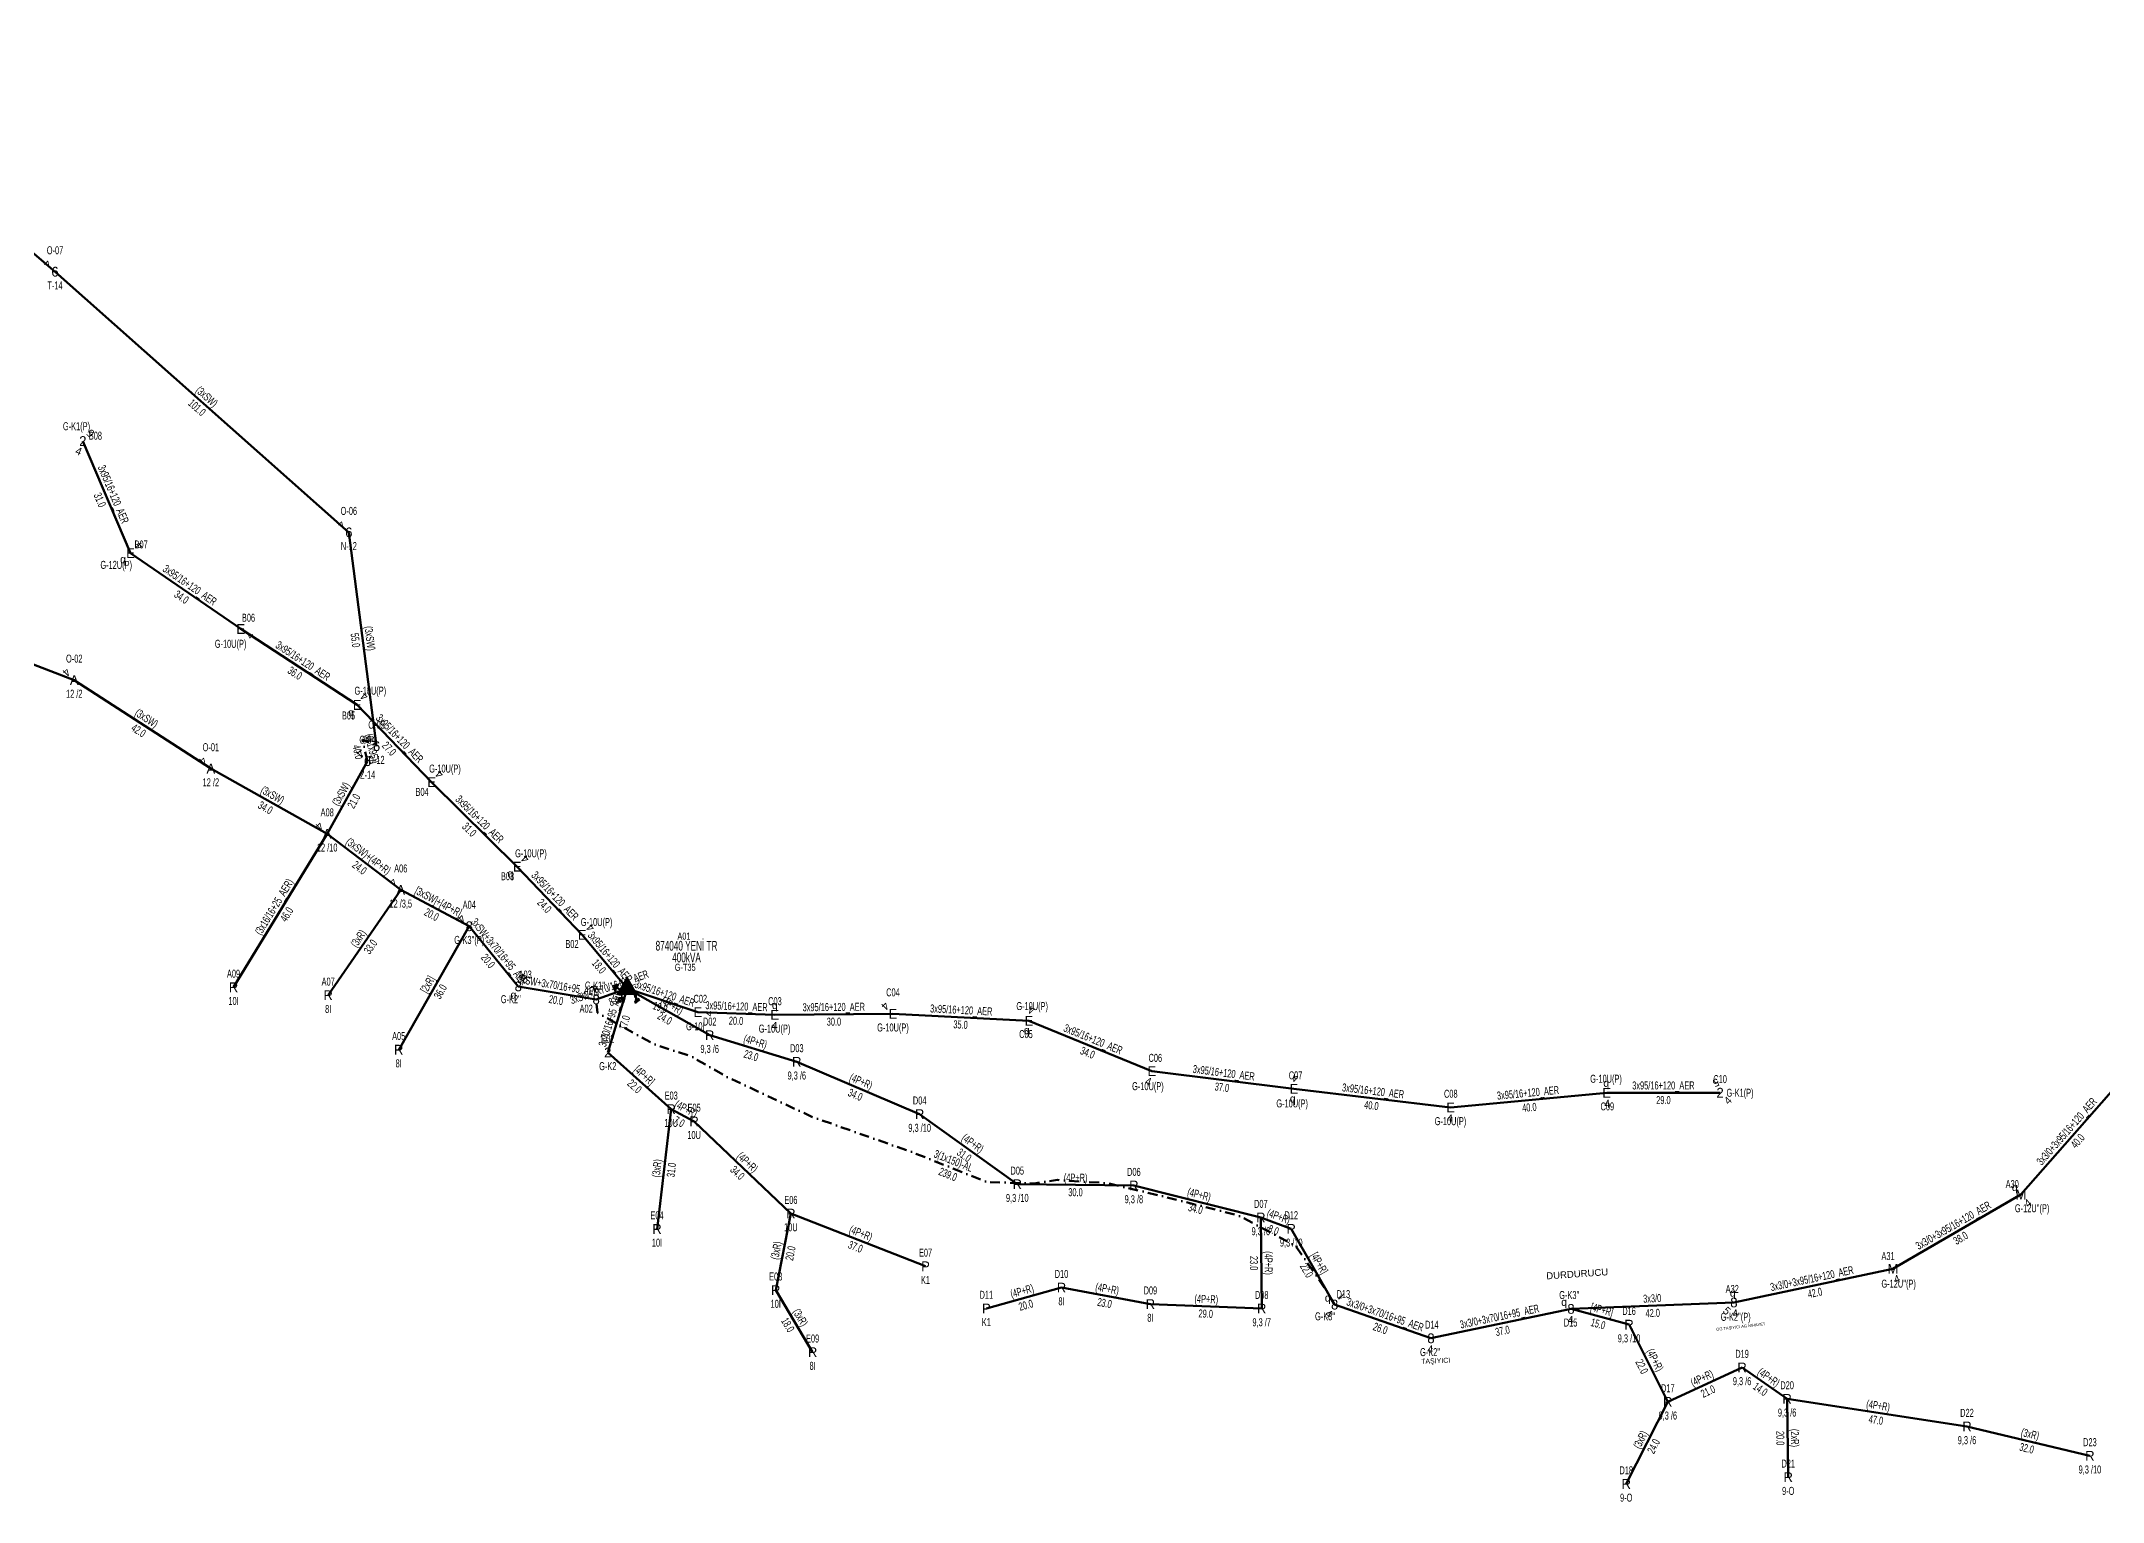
# Model space of a CAD drawing. Header units: millimetres. Extents: x 575398 to 593980, y 4181204 to 4193824.
# Drawn here: x 582002 to 582530, y 4183103 to 4183477 of the extents above; entities that cross this region are included whole.
import ezdxf
from ezdxf.enums import TextEntityAlignment as Align

# ---------------------------------------------------------------- set-up
doc = ezdxf.new("R2010")
doc.units = ezdxf.units.MM
doc.linetypes.add('DASHDOT', pattern=[5, 2.5, -1.25, 0, -1.25])
for name, color, linetype, lineweight in [('DIREK_AG_MEVCUT', 120, 'Continuous', 25), ('DIREK_AG_YENI', 108, 'Continuous', 25), ('DIREK_ENH_MEVCUT', 6, 'Continuous', 25), ('DIREK_OG_MEVCUT', 16, 'Continuous', 25), ('DIREK_OG_YENI', 10, 'Continuous', 25), ('HAT_AG_HAVAI_BYSK', 3, 'Continuous', 50), ('HAT_AG_HAVAI_MEVCUT', 126, 'Continuous', 50), ('HAT_AG_HAVAI_YENI', 3, 'Continuous', 50), ('HAT_OG_HAVAI_BYSK', 1, 'Continuous', 70), ('HAT_OG_HAVAI_MEVCUT', 48, 'Continuous', 70), ('HAT_OG_HAVAI_YENI', 1, 'Continuous', 70), ('HAT_OG_YERALTI_MEVCUT', 48, 'DASHDOT', 70), ('HAT_OG_YERALTI_YENI', 1, 'DASHDOT', 70), ('KULLANICI', 1, 'Continuous', 25), ('TRAFO_TADILAT_BYSK', 5, 'Continuous', 30), ('TRAFO_YENI', 5, 'Continuous', 30)]:
    doc.layers.add(name, color=color, linetype=linetype, lineweight=lineweight)
doc.styles.add('Direk', font='B_CAD')
doc.styles.get("Standard").update_dxf_attribs({"font": 'Arial'})

# ---------------------------------------------------------------- blocks, each defined once
blk = doc.blocks.new('YENI_DIREK')
h = blk.add_hatch(color=32)
h.paths.add_polyline_path([(-3.28, -0.5), (-3.07, -0.63), (-2.64, 0.1), (-1.87, -0.35), (-1.77, -0.17), (-2.54, 0.28), (-2.11, 1.01), (-2.33, 1.14)])
h.paths.add_polyline_path([(-3.42, -0.17), (-3.29, -0.25), (-2.57, 0.98), (-2.7, 1.06)])
h.paths.add_polyline_path([(-3.5, 0.29), (-3.37, 0.22), (-3.01, 0.82), (-3.14, 0.9)])
h.paths.add_polyline_path([(-3.41, 0.73), (-3.54, 0.81), (-3.62, 0.68), (-3.49, 0.61)])
h.paths.add_polyline_path([(-1.26, -1.44), (-1.46, -1.44), (-1.47, -2.34), (-2.22, -2.34), (-2.48, -3.47), (-2.38, -3.47), (-2.17, -2.54), (-1.87, -2.54), (-2.08, -3.47), (-1.98, -3.47), (-1.77, -2.54), (-1.47, -2.54), (-1.68, -3.48), (-1.58, -3.48), (-1.37, -2.54), (-1.07, -2.54), (-1.28, -3.48), (-1.18, -3.48), (-0.97, -2.54), (-0.67, -2.55), (-0.88, -3.48), (-0.78, -3.48), (-0.52, -2.35), (-1.27, -2.34)])
at = {"layer": 'TRAFO_YENI'}
for points in [[(2.31, -1.57), (2.08, -1.92), (2.04, -1.44), (1.9, -1.44), (1.98, -2.32), (2.21, -1.96), (2.27, -2.67), (2.06, -2.67), (2.36, -2.87), (2.36, -2.86), (2.6, -2.49), (2.41, -2.63)], [(2.31, -1.57), (2.08, -1.92), (2.04, -1.44), (1.9, -1.44), (1.98, -2.32), (2.21, -1.96), (2.27, -2.67), (2.06, -2.67), (2.36, -2.87), (1.94, -3.19), (2.16, -3.79), (2.22, -3.74), (2.04, -3.26), (2.22, -3.13), (2.4, -3.6), (2.46, -3.56), (2.28, -3.08), (2.46, -2.94), (2.64, -3.42), (2.69, -3.38), (2.51, -2.9), (2.69, -2.76), (2.87, -3.24), (2.93, -3.2), (2.75, -2.72), (2.93, -2.58), (3.11, -3.06), (3.17, -3.01), (2.95, -2.42), (2.36, -2.86), (2.6, -2.49), (2.41, -2.63)], [(2.93, -2.58), (3.11, -3.06), (3.17, -3.01), (2.95, -2.42), (2.36, -2.86), (2.6, -2.49), (2.41, -2.63), (2.31, -1.57), (2.08, -1.92), (2.04, -1.44), (1.9, -1.44), (1.98, -2.32), (2.21, -1.96), (2.27, -2.67), (2.06, -2.67), (2.36, -2.87), (1.94, -3.19), (2.16, -3.79), (2.22, -3.74), (2.04, -3.26), (2.22, -3.13), (2.4, -3.6), (2.46, -3.56), (2.28, -3.08), (2.46, -2.94), (2.64, -3.42), (2.69, -3.38), (2.51, -2.9), (2.69, -2.76), (2.87, -3.24), (2.93, -3.2), (2.75, -2.72)]]:
    blk.add_hatch(color=32, dxfattribs=at).paths.add_polyline_path(points)
at = {"layer": 'TRAFO_TADILAT_BYSK', "color": 32, "flags": 128}
for points in [[(-3.49, 0.61), (-3.41, 0.73), (-3.54, 0.81), (-3.62, 0.68), (-3.49, 0.61)], [(-3.37, 0.22), (-3.01, 0.82), (-3.14, 0.9), (-3.5, 0.29), (-3.37, 0.22)], [(-3.29, -0.25), (-2.57, 0.98), (-2.7, 1.06), (-3.42, -0.17), (-3.29, -0.25)], [(-1.77, -0.17), (-2.54, 0.28), (-2.11, 1.01), (-2.33, 1.14), (-3.28, -0.5), (-3.07, -0.63), (-2.64, 0.1), (-1.87, -0.35), (-1.77, -0.17)], [(-1.26, -1.44), (-1.46, -1.44), (-1.47, -2.34), (-2.22, -2.34), (-2.48, -3.47), (-2.38, -3.47), (-2.17, -2.54), (-1.87, -2.54), (-2.08, -3.47), (-1.98, -3.47), (-1.77, -2.54), (-1.47, -2.54), (-1.68, -3.48), (-1.58, -3.48), (-1.37, -2.54), (-1.07, -2.54), (-1.28, -3.48), (-1.18, -3.48), (-0.97, -2.54), (-0.67, -2.55), (-0.88, -3.48), (-0.78, -3.48), (-0.52, -2.35), (-1.27, -2.34), (-1.26, -1.44)]]:
    blk.add_lwpolyline(points, dxfattribs=at)
at = {"layer": 'TRAFO_YENI', "linetype": 'Continuous'}
for p, q in [((-2.5, -1.44), (0, 2.89)), ((2.5, -1.44), (0, 2.89)), ((-2.5, -1.44), (2.5, -1.44))]:
    blk.add_line(p, q, dxfattribs=at)
at = {"layer": 'TRAFO_YENI', "color": 32, "flags": 128}
blk.add_lwpolyline([(1.9, -1.44), (2.04, -1.44), (2.08, -1.92), (2.31, -1.57), (2.41, -2.63), (2.6, -2.49), (2.36, -2.86), (2.95, -2.42), (3.17, -3.01), (3.11, -3.06), (2.93, -2.58), (2.75, -2.72), (2.93, -3.2), (2.87, -3.24), (2.69, -2.76), (2.51, -2.9), (2.69, -3.38), (2.64, -3.42), (2.46, -2.94), (2.28, -3.08), (2.46, -3.56), (2.4, -3.6), (2.22, -3.13), (2.04, -3.26), (2.22, -3.74), (2.16, -3.79), (1.94, -3.19), (2.36, -2.87), (2.06, -2.67), (2.27, -2.67), (2.21, -1.96), (1.98, -2.32), (1.9, -1.44)], dxfattribs=at)
at = {"layer": 'TRAFO_YENI', "linetype": 'Continuous'}
for points in [[(-2.5, -1.44), (0, -1.44), (0, 2.89)], [(0, -1.44), (0, 2.89), (2.5, -1.44)]]:
    blk.add_solid(points, dxfattribs=at)

msp = doc.modelspace()

# ---------------------------------------------------------------- linework, layer by layer
at = {"layer": 'HAT_AG_HAVAI_BYSK'}
for p, q in [((582093.62, 4183218.71), (582111.698, 4183250.339)), ((582163.44, 4183203.47), (582147.19, 4183218)), ((582322.32, 4183172.81), (582333.439, 4183153.412)), ((582408.88, 4183148.28), (582394.007, 4183152.323))]:
    msp.add_line(p, q, dxfattribs=at)
at = {"layer": 'HAT_AG_HAVAI_MEVCUT'}
for p, q in [((582075.3, 4183274), (582051.3, 4183234.69)), ((582094.15, 4183259.64), (582075.55, 4183232.65)), ((582173.31, 4183222.41), (582152.149, 4183234.365)), ((582173.31, 4183222.41), (582195.63, 4183215.6)), ((582227.11, 4183202.2), (582195.63, 4183215.6)), ((582163.44, 4183203.47), (582159.81, 4183172.78)), ((582163.44, 4183203.47), (582169.32, 4183200.36)), ((582169.32, 4183200.36), (582194.11, 4183176.73)), ((582227.11, 4183202.2), (582252.12, 4183184.24)), ((582282, 4183183.91), (582252.12, 4183184.24)), ((582282, 4183183.91), (582314.53, 4183175.72)), ((582190.23, 4183157.12), (582194.11, 4183176.73)), ((582228.61, 4183163.23), (582194.11, 4183176.73)), ((582322.32, 4183172.81), (582314.53, 4183175.72)), ((582314.75, 4183152.39), (582314.53, 4183175.72)), ((582244.2, 4183152.43), (582263.45, 4183157.77)), ((582286.23, 4183153.55), (582263.45, 4183157.77)), ((582199.68, 4183141.23), (582190.23, 4183157.12)), ((582314.75, 4183152.39), (582286.23, 4183153.55)), ((582408.88, 4183148.28), (582418.81, 4183128.5)), ((582437.84, 4183137.31), (582418.81, 4183128.5)), ((582449.38, 4183129.26), (582437.84, 4183137.31)), ((582418.81, 4183128.5), (582408.16, 4183107.47)), ((582449.38, 4183129.26), (582449.67, 4183109.2)), ((582449.38, 4183129.26), (582495.470722, 4183122.19175)), ((582495.470722, 4183122.19175), (582526.97, 4183114.68))]:
    msp.add_line(p, q, dxfattribs=at)
at = {"layer": 'HAT_AG_HAVAI_YENI'}
for p, q in [((582024.915, 4183345.907), (582012.685, 4183374.619)), ((582053.154, 4183326.482), (582024.915, 4183345.907)), ((582053.154, 4183326.482), (582082.997, 4183307.019)), ((582102.07, 4183287.249), (582082.997, 4183307.019)), ((582124.01, 4183265.595), (582102.07, 4183287.249)), ((582140.635, 4183248.115), (582124.01, 4183265.595)), ((582140.635, 4183248.115), (582152.149, 4183234.365)), ((582147.19, 4183218), (582152.149, 4183234.365)), ((582170.274, 4183228.316), (582152.149, 4183234.365)), ((582170.274, 4183228.316), (582189.978, 4183227.64)), ((582189.978, 4183227.64), (582220.268, 4183227.905)), ((582255.101, 4183226.13), (582220.268, 4183227.905)), ((582255.101, 4183226.13), (582286.605, 4183213.234)), ((582286.605, 4183213.234), (582323.006, 4183208.664)), ((582323.006, 4183208.664), (582363.161, 4183203.93)), ((582363.161, 4183203.93), (582403.153, 4183207.684)), ((582403.153, 4183207.684), (582432.209, 4183207.684))]:
    msp.add_line(p, q, dxfattribs=at)
at = {"layer": 'HAT_OG_HAVAI_BYSK'}
msp.add_line((582094.15, 4183259.64), (582111.698, 4183250.339), dxfattribs=at)
at = {"layer": 'HAT_OG_HAVAI_MEVCUT'}
for p, q in [((581936.3, 4183477.03), (582005.56, 4183417.99)), ((582080.85, 4183351.22), (582005.56, 4183417.99)), ((582080.85, 4183351.22), (582087.95, 4183296.46)), ((582010.49, 4183313.39), (581986.21, 4183322.7)), ((582010.49, 4183313.39), (582045.49, 4183290.7)), ((582075.3, 4183274), (582045.49, 4183290.7)), ((582085.66, 4183292.62), (582075.3, 4183274)), ((582075.3, 4183274), (582094.15, 4183259.64))]:
    msp.add_line(p, q, dxfattribs=at)
at = {"layer": 'HAT_OG_HAVAI_YENI'}
for p, q in [((582124.265, 4183234.936), (582111.698, 4183250.339)), ((582144.222, 4183231.608), (582124.265, 4183234.936)), ((582144.222, 4183231.608), (582152.149, 4183234.365)), ((582535.532, 4183211.543), (582509.291, 4183181.587)), ((582509.291, 4183181.587), (582476.498, 4183162.588)), ((582476.498, 4183162.588), (582435.749, 4183153.958)), ((582358.129, 4183144.782), (582333.439, 4183153.412)), ((582394.007, 4183152.323), (582358.129, 4183144.782)), ((582435.749, 4183153.958), (582394.007, 4183152.323))]:
    msp.add_line(p, q, dxfattribs=at)
at = {"layer": 'HAT_OG_YERALTI_MEVCUT', "flags": 128}
msp.add_lwpolyline([(582085.66, 4183292.62), (582084.31, 4183298.2), (582087.95, 4183296.46)], dxfattribs=at)
at = {"layer": 'HAT_OG_YERALTI_YENI', "flags": 128}
msp.add_lwpolyline([(582333.439, 4183153.412), (582331.178004, 4183157.219573), (582323.440432, 4183168.474223), (582308.718143, 4183176.293022), (582287.721528, 4183181.563418), (582275.279864, 4183184.508971), (582262.420397, 4183185.342106), (582256.529291, 4183184.462836), (582244.483298, 4183184.77058), (582225.641356, 4183192.282767), (582199.307233, 4183201.603024), (582177.558226, 4183211.841132), (582168.36986, 4183217.116749), (582159.035372, 4183220.097695), (582144.527424, 4183228.186974), (582144.222, 4183231.608)], dxfattribs=at)

# ---------------------------------------------------------------- block references
at = {"layer": 'TRAFO_YENI'}
msp.add_blockref('YENI_DIREK', (582152.149, 4183234.365), dxfattribs=at)

# ---------------------------------------------------------------- texts
at = {"layer": 'DIREK_AG_MEVCUT', "width": 0.53}
for s, p in [('A09', (582051.3, 4183238.19)), ('A07', (582075.55, 4183236.15)), ('10I', (582051.3, 4183231.19)), ('8I', (582075.55, 4183229.15)), ('D02', (582173.31, 4183225.91)), ('A05', (582093.62, 4183222.21)), ('8I', (582093.62, 4183215.21)), ('9,3 /6', (582173.31, 4183218.91)), ('D03', (582195.63, 4183219.1)), ('9,3 /6', (582195.63, 4183212.1)), ('E03', (582163.44, 4183206.97)), ('D04', (582227.11, 4183205.7)), ('10U', (582163.44, 4183199.97)), ('E05', (582169.32, 4183203.86)), ('9,3 /10', (582227.11, 4183198.7)), ('10U', (582169.32, 4183196.86)), ('D05', (582252.12, 4183187.74)), ('D06', (582282, 4183187.41)), ('E06', (582194.11, 4183180.23)), ('9,3 /10', (582252.12, 4183180.74)), ('9,3 /8', (582282, 4183180.41)), ('D07', (582314.53, 4183179.22)), ('E04', (582159.81, 4183176.28)), ('10U', (582194.11, 4183173.23)), ('D12', (582322.32, 4183176.31)), ('10I', (582159.81, 4183169.28)), ('9,3 /6', (582314.53, 4183172.22)), ('9,3 /10', (582322.32, 4183169.31)), ('E07', (582228.61, 4183166.73)), ('E08', (582190.23, 4183160.62)), ('K1', (582228.61, 4183159.73)), ('D10', (582263.45, 4183161.27)), ('D09', (582286.23, 4183157.05)), ('10I', (582190.23, 4183153.62)), ('D11', (582244.2, 4183155.93)), ('8I', (582263.45, 4183154.27)), ('D08', (582314.75, 4183155.89)), ('D16', (582408.88, 4183151.78)), ('K1', (582244.2, 4183148.93)), ('8I', (582286.23, 4183150.05)), ('9,3 /7', (582314.75, 4183148.89)), ('E09', (582199.68, 4183144.73)), ('9,3 /10', (582408.88, 4183144.78)), ('D19', (582437.84, 4183140.81)), ('8I', (582199.68, 4183137.73)), ('D17', (582418.81, 4183132)), ('9,3 /6', (582437.84, 4183133.81)), ('D20', (582449.38, 4183132.76)), ('9,3 /6', (582418.81, 4183125)), ('9,3 /6', (582449.38, 4183125.76)), ('D22', (582495.470722, 4183125.69175)), ('9,3 /6', (582495.470722, 4183118.69175)), ('D23', (582526.97, 4183118.18)), ('D18', (582408.16, 4183110.97)), ('D21', (582449.67, 4183112.7)), ('9,3 /10', (582526.97, 4183111.18)), ('9-O', (582408.16, 4183103.97)), ('9-O', (582449.67, 4183105.7))]:
    msp.add_text(s, height=2.05, dxfattribs=at).set_placement(p, align=Align.MIDDLE_CENTER)
at = {"layer": 'DIREK_AG_MEVCUT', "style": 'Direk'}
for s, p in [('R', (582051.3, 4183234.69)), ('R', (582075.55, 4183232.65)), ('R', (582173.31, 4183222.41)), ('R', (582093.62, 4183218.71)), ('R', (582195.63, 4183215.6)), ('R', (582163.44, 4183203.47)), ('R', (582169.32, 4183200.36)), ('R', (582227.11, 4183202.2)), ('R', (582252.12, 4183184.24)), ('R', (582282, 4183183.91)), ('R', (582159.81, 4183172.78)), ('R', (582194.11, 4183176.73)), ('R', (582314.53, 4183175.72)), ('R', (582322.32, 4183172.81)), ('P', (582228.61, 4183163.23)), ('R', (582190.23, 4183157.12)), ('R', (582263.45, 4183157.77)), ('P', (582244.2, 4183152.43)), ('R', (582286.23, 4183153.55)), ('R', (582314.75, 4183152.39)), ('R', (582408.88, 4183148.28)), ('R', (582199.68, 4183141.23)), ('R', (582437.84, 4183137.31)), ('R', (582418.81, 4183128.5)), ('R', (582449.38, 4183129.26)), ('R', (582495.470722, 4183122.19175)), ('R', (582526.97, 4183114.68)), ('R', (582449.67, 4183109.2)), ('R', (582408.16, 4183107.47))]:
    msp.add_text(s, height=2.5, dxfattribs=at).set_placement(p, align=Align.MIDDLE_CENTER)
at = {"layer": 'DIREK_AG_YENI', "width": 0.53}
for s, p in [('G-K1(P)', (582011.066915, 4183378.417729)), ('B08', (582015.905051, 4183375.990595)), ('B07', (582027.624436, 4183348.122617)), ('G-12U(P)', (582021.243717, 4183342.904841)), ('B06', (582055.135176, 4183329.367298)), ('G-10U(P)', (582050.549413, 4183322.688793)), ('G-10U(P)', (582086.353301, 4183310.672374)), ('B05', (582080.767438, 4183304.321028)), ('G-10U(P)', (582105.476903, 4183290.719212)), ('B04', (582099.618013, 4183284.751449)), ('G-10U(P)', (582127.498491, 4183269.01953)), ('B03', (582121.512335, 4183263.143129)), ('G-10U(P)', (582144.328926, 4183251.412309)), ('B02', (582138.023923, 4183245.784275)), ('C02', (582170.89442, 4183231.760572)), ('C03', (582190.022704, 4183231.139714)), ('C04', (582220.268, 4183233.405)), ('G-10U(P)', (582255.940114, 4183229.887275)), ('E02', (582147.19, 4183221.5)), ('G-10I', (582169.625294, 4183224.714384)), ('G-10U(P)', (582189.932979, 4183224.115437)), ('G-10U(P)', (582220.268, 4183224.405)), ('C05', (582254.338136, 4183222.714149)), ('C06', (582287.493664, 4183216.619303)), ('G-K2', (582147.19, 4183214.5)), ('G-10U(P)', (582285.590905, 4183209.370877)), ('C07', (582323.428891, 4183212.138358)), ('G-10U(P)', (582402.985012, 4183211.271086)), ('C10', (582432.209, 4183211.184)), ('G-10U(P)', (582322.554704, 4183204.956279)), ('C08', (582363.202574, 4183207.429753)), ('C09', (582403.316731, 4183204.187832)), ('G-K1(P)', (582437.314035, 4183207.684)), ('G-10U(P)', (582363.119152, 4183200.407138))]:
    msp.add_text(s, height=2.05, dxfattribs=at).set_placement(p, align=Align.MIDDLE_CENTER)
at = {"layer": 'DIREK_AG_YENI', "style": 'Direk'}
for s, p in [('2', (582012.685, 4183374.619)), ('E', (582024.915, 4183345.907)), ('E', (582053.154, 4183326.482)), ('E', (582082.997, 4183307.019)), ('E', (582102.07, 4183287.249)), ('E', (582124.01, 4183265.595)), ('E', (582140.635, 4183248.115)), ('E', (582170.274, 4183228.316)), ('E', (582189.978, 4183227.64)), ('E', (582220.268, 4183227.905)), ('E', (582255.101, 4183226.13)), ('2', (582147.19, 4183218)), ('E', (582286.605, 4183213.234)), ('E', (582323.006, 4183208.664)), ('E', (582363.161, 4183203.93)), ('E', (582403.153, 4183207.684)), ('2', (582432.209, 4183207.684))]:
    msp.add_text(s, height=2.5, dxfattribs=at).set_placement(p, align=Align.MIDDLE_CENTER)
at = {"layer": 'DIREK_AG_YENI', "color": 32, "style": 'Direk'}
for s, rotation, p in [('5', 135.57179, (582014.645042, 4183376.618559)), ('4', 338.07179, (582011.639355, 4183372.021573)), ('4', 129.274272, (582027.082549, 4183347.679493)), ('4', 415.54875, (582055.462902, 4183324.898026)), ('4', 140.430204, (582084.78065, 4183309.177378)), ('4', 495.45166, (582104.03423, 4183289.244445)), ('4', 134.469901, (582126.008132, 4183267.556497)), ('4', 490.847626, (582142.753065, 4183249.946339)), ('4', 443.91236, (582173.05821, 4183228.019061)), ('4', 225.000001, (582218.288101, 4183229.884899)), ('4', 167.410696, (582255.711291, 4183228.862681)), ('4', 359.268168, (582189.942237, 4183224.840228)), ('4', 341.514932, (582285.717239, 4183210.578462)), ('4', 173.060219, (582323.344313, 4183211.443486)), ('5', 202.500002, (582431.137486, 4183210.270863)), ('4', 362.681285, (582403.283985, 4183204.887065)), ('4', 405.000001, (582434.188899, 4183205.704101)), ('4', 356.297835, (582362.980204, 4183201.135843))]:
    msp.add_text(s, height=2, rotation=rotation, dxfattribs=at).set_placement(p, align=Align.MIDDLE_CENTER)
at = {"layer": 'DIREK_AG_YENI', "color": 4, "style": 'Direk'}
for p in [(582022.979689, 4183344.324417), (582081.404456, 4183305.091877), (582122.225954, 4183263.843664), (582190.009931, 4183230.139796), (582254.556097, 4183223.690106), (582403.03605, 4183210.181263), (582322.703935, 4183206.182316)]:
    msp.add_text('q', height=2, dxfattribs=at).set_placement(p, align=Align.MIDDLE_CENTER)
at = {"layer": 'DIREK_ENH_MEVCUT', "linetype": 'ByBlock', "width": 0.53}
for s, p in [('O-07', (582005.56, 4183423.49)), ('T-14', (582005.56, 4183414.49)), ('O-06', (582080.85, 4183356.72)), ('N-12', (582080.85, 4183347.72)), ('O-05', (582087.95, 4183301.96)), ('O-04', (582085.66, 4183298.12)), ('Z-14', (582085.66, 4183289.12)), ('D-12', (582087.95, 4183292.96))]:
    msp.add_text(s, height=2.05, dxfattribs=at).set_placement(p, align=Align.MIDDLE_CENTER)
at = {"layer": 'DIREK_ENH_MEVCUT', "color": 32, "linetype": 'ByBlock', "style": 'Direk'}
for p in [(582003.580101, 4183419.969899), (582078.870101, 4183353.199899), (582083.680101, 4183294.599899), (582085.970101, 4183298.439899)]:
    msp.add_text('4', height=2, rotation=225.000001, dxfattribs=at).set_placement(p, align=Align.MIDDLE_CENTER)
at = {"layer": 'DIREK_ENH_MEVCUT', "linetype": 'ByBlock', "style": 'Direk'}
for p in [(582005.56, 4183417.99), (582080.85, 4183351.22), (582087.95, 4183296.46), (582085.66, 4183292.62)]:
    msp.add_text('6', height=2.5, dxfattribs=at).set_placement(p, align=Align.MIDDLE_CENTER)
at = {"layer": 'DIREK_OG_MEVCUT', "color": 32, "linetype": 'ByBlock', "style": 'Direk'}
for p in [(582008.510101, 4183315.369899), (582043.510101, 4183292.679899), (582073.320101, 4183275.979899), (582092.170101, 4183261.619899)]:
    msp.add_text('4', height=2, rotation=225.000001, dxfattribs=at).set_placement(p, align=Align.MIDDLE_CENTER)
at = {"layer": 'DIREK_OG_MEVCUT', "linetype": 'ByBlock', "width": 0.53}
for s, p in [('O-02', (582010.49, 4183318.89)), ('12 /2', (582010.49, 4183309.89)), ('O-01', (582045.49, 4183296.2)), ('12 /2', (582045.49, 4183287.2)), ('A08', (582075.3, 4183279.5)), ('12 /10', (582075.3, 4183270.5)), ('A06', (582094.15, 4183265.14)), ('12 /3,5', (582094.15, 4183256.14))]:
    msp.add_text(s, height=2.05, dxfattribs=at).set_placement(p, align=Align.MIDDLE_CENTER)
at = {"layer": 'DIREK_OG_MEVCUT', "linetype": 'ByBlock', "style": 'Direk'}
for p in [(582010.49, 4183313.39), (582045.49, 4183290.7), (582075.3, 4183274), (582094.15, 4183259.64)]:
    msp.add_text('A', height=2.5, dxfattribs=at).set_placement(p, align=Align.MIDDLE_CENTER)
at = {"layer": 'DIREK_OG_YENI', "color": 32, "style": 'Direk'}
for s, rotation, p in [('4', 225.000001, (582109.718101, 4183252.318899)), ('4', 149.871438, (582125.670437, 4183237.357724)), ('4', 184.855082, (582143.98502, 4183234.397953)), ('4', 399.434241, (582511.069538, 4183179.424409)), ('4', 381.022005, (582477.502434, 4183159.97436)), ('f', 140.277607, (582335.228392, 4183155.56562)), ('5', 319.671727, (582433.936935, 4183151.823423)), ('4', 327.866866, (582331.949713, 4183151.040919)), ('4', 358.331194, (582393.925458, 4183149.524188)), ('4', 367.100371, (582436.095102, 4183151.179473)), ('4', 356.301818, (582357.948398, 4183141.987831))]:
    msp.add_text(s, height=2, rotation=rotation, dxfattribs=at).set_placement(p, align=Align.MIDDLE_CENTER)
at = {"layer": 'DIREK_OG_YENI', "width": 0.53}
for s, p in [('A04', (582111.698, 4183255.839)), ("G-K3''(P)", (582111.698, 4183246.839)), ('A03', (582126.021797, 4183237.963155)), ("G-K2''", (582122.36027, 4183231.65394)), ("G-K1''", (582143.921569, 4183235.144959)), ('A02', (582141.654658, 4183229.229187)), ('A30', (582507.067827, 4183184.290239)), ("G-12U''(P)", (582512.162555, 4183178.095368)), ('A31', (582475.242457, 4183165.85505)), ('A32', (582435.316372, 4183157.431159)), ("G-12U''(P)", (582477.960341, 4183158.782839)), ('D13', (582335.67574, 4183156.104024)), ("G-K3''", (582393.568171, 4183155.868075)), ("G-K3''", (582330.987652, 4183150.415105)), ('D14', (582358.354752, 4183148.274712)), ('D15', (582393.905073, 4183148.824484)), ("G-K2''(P)", (582436.206181, 4183150.287724)), ("G-K2''", (582357.900805, 4183141.251495))]:
    msp.add_text(s, height=2.05, dxfattribs=at).set_placement(p, align=Align.MIDDLE_CENTER)
at = {"layer": 'DIREK_OG_YENI', "style": 'Direk'}
for s, p in [('8', (582111.698, 4183250.339)), ('8', (582124.265, 4183234.936)), ('8', (582144.222, 4183231.608)), ('M', (582509.291, 4183181.587)), ('M', (582476.498, 4183162.588)), ('8', (582333.439, 4183153.412)), ('8', (582394.007, 4183152.323)), ('8', (582435.749, 4183153.958)), ('8', (582358.129, 4183144.782))]:
    msp.add_text(s, height=2.5, dxfattribs=at).set_placement(p, align=Align.MIDDLE_CENTER)
at = {"layer": 'DIREK_OG_YENI', "color": 4, "style": 'Direk'}
for p in [(582123.010145, 4183232.773747), (582507.703019, 4183183.517885), (582331.671233, 4183155.179767), (582392.239233, 4183154.090767), (582435.43998, 4183156.438828)]:
    msp.add_text('q', height=2, dxfattribs=at).set_placement(p, align=Align.MIDDLE_CENTER)
at = {"layer": 'HAT_AG_HAVAI_BYSK', "lineweight": 30, "width": 0.53}
for s, rotation, p in [('[2xR]', 60.249267, (582101.921036, 4183234.946293, 291055.849)), ('[4P+R]', 318.198387, (582155.88157, 4183211.368639, 291073.595)), ('[4P+R]', 299.821482, (582328.616942, 4183163.533704, 291166.7195)), ('[4P+R]', 344.792483, (582401.666468, 4183151.121735, 291197.0035))]:
    msp.add_text(s, height=2.05, rotation=rotation, dxfattribs=at).set_placement(p, align=Align.CENTER)
for s, rotation, p in [('36.0', 60.249267, (582103.396964, 4183234.102707, 291055.849)), ('22.0', 318.198387, (582154.74843, 4183210.101361, 291073.595)), ('22.0', 299.821482, (582327.142058, 4183162.688296, 291166.7195)), ('15.0', 344.792483, (582401.220532, 4183149.481265, 291197.0035))]:
    msp.add_text(s, height=2.05, rotation=rotation, dxfattribs=at).set_placement(p, align=Align.TOP_CENTER)
at = {"layer": 'HAT_AG_HAVAI_MEVCUT', "lineweight": 30, "width": 0.53}
for s, rotation, p in [('(3x16/16+25_AER)', 418.594613, (582062.574523, 4183254.787926, 291025.65)), ('(3xR)', 415.427559, (582084.150102, 4183246.627331, 291037.775)), ('(4P+R)', 330.535532, (582163.147601, 4183229.127562, 291076.0745)), ('(4P+R)', 343.032658, (582184.718053, 4183219.818001, 291097.815)), ('(4P+R)', 336.942142, (582211.702911, 4183209.682093, 291097.815)), ('(4P+R)', 332.125119, (582166.777411, 4183202.666375, 291084.66)), ('(4P+R)', 324.31739, (582240.1108, 4183193.910422, 291126.06)), ('(3xR)', 443.25442, (582160.780884, 4183188.224842, 291079.905)), ('(4P+R)', 316.372375, (582182.301473, 4183189.160263, 291097.055)), ('(4P+R)', 359.367241, (582267.069387, 4183184.924948, 291126.06)), ('(4P+R)', 345.868478, (582298.472526, 4183180.639277, 291157.265)), ('(4P+R)', 338.629378, (582211.669739, 4183170.771556, 291097.055)), ('(4P+R)', 339.516532, (582318.722447, 4183175.061257, 291157.265)), ('(3xR)', 78.80811, (582191.336165, 4183167.089981, 291097.055)), ('(4P+R)', 270.540279, (582315.489962, 4183164.063015, 291157.265)), ('(4P+R)', 15.504153, (582253.597788, 4183155.919069, 291131.725)), ('(4P+R)', 349.50492, (582274.994828, 4183156.49578, 291131.725)), ('(4P+R)', 357.67088, (582300.524544, 4183153.819298, 291143.115)), ('(3xR)', 300.740527, (582195.685567, 4183149.609478, 291095.115)), ('(4P+R)', 296.657669, (582414.604648, 4183138.77136, 291209.405)), ('(4P+R)', 384.84193, (582427.967901, 4183133.67635, 291209.405)), ('(4P+R)', 325.101388, (582444.096307, 4183133.982141, 291218.92)), ('(4P+R)', 351.281321, (582472.554207, 4183126.566053, 291247.735361)), ('(3xR)', 423.141461, (582412.726694, 4183118.369021, 291204.08)), ('(2xR)', 270.828246, (582450.374911, 4183119.242287, 291224.835)), ('(3xR)', 346.586982, (582511.417535, 4183119.26269, 291263.485))]:
    msp.add_text(s, height=2.05, rotation=rotation, dxfattribs=at).set_placement(p, align=Align.CENTER)
for s, rotation, p in [('46.0', 418.594613, (582064.025477, 4183253.902074, 291025.65)), ('33.0', 415.427559, (582085.549898, 4183245.662669, 291037.775)), ('24.0', 330.535532, (582162.311399, 4183227.647438, 291076.0745)), ('23.0', 343.032658, (582184.221947, 4183218.191999, 291097.815)), ('34.0', 336.942142, (582211.037089, 4183208.117907, 291097.815)), ('7.0', 332.125119, (582165.982589, 4183201.163625, 291084.66)), ('31.0', 443.25442, (582162.469116, 4183188.025158, 291079.905)), ('31.0', 324.31739, (582239.1192, 4183192.529578, 291126.06)), ('34.0', 316.372375, (582181.128527, 4183187.929737, 291097.055)), ('30.0', 359.367241, (582267.050613, 4183183.225052, 291126.06)), ('34.0', 345.868478, (582298.057474, 4183178.990723, 291157.265)), ('8.0', 339.516532, (582318.127553, 4183173.468743, 291157.265)), ('37.0', 338.629378, (582211.050261, 4183169.188444, 291097.055)), ('20.0', 78.80811, (582193.003835, 4183166.760019, 291097.055)), ('23.0', 270.540279, (582313.790038, 4183164.046985, 291157.265)), ('20.0', 15.504153, (582254.052212, 4183154.280931, 291131.725)), ('23.0', 349.50492, (582274.685172, 4183154.82422, 291131.725)), ('18.0', 300.740527, (582194.224433, 4183148.740522, 291095.115)), ('29.0', 357.67088, (582300.455456, 4183152.120702, 291143.115)), ('22.0', 296.657669, (582413.085352, 4183138.00864, 291209.405)), ('21.0', 384.84193, (582428.682099, 4183132.13365, 291209.405)), ('14.0', 325.101388, (582443.123693, 4183132.587859, 291218.92)), ('20.0', 270.828246, (582448.675089, 4183119.217713, 291224.835)), ('47.0', 351.281321, (582472.296515, 4183124.885697, 291247.735361)), ('24.0', 423.141461, (582414.243306, 4183117.600979, 291204.08)), ('32.0', 346.586982, (582511.023187, 4183117.60906, 291263.485))]:
    msp.add_text(s, height=2.05, rotation=rotation, dxfattribs=at).set_placement(p, align=Align.TOP_CENTER)
at = {"layer": 'HAT_AG_HAVAI_YENI', "lineweight": 30, "width": 0.53}
for s, rotation, p in [('3x95/16+120_AER', 293.071789, (582019.582012, 4183360.596102, 291006.3425)), ('3x95/16+120_AER', 325.476755, (582039.516229, 4183336.894812, 291012.4575)), ('3x95/16+120_AER', 326.888424, (582068.539831, 4183317.462467, 291041.4985)), ('3x95/16+120_AER', 313.971993, (582093.145227, 4183297.724161, 291041.4985)), ('3x95/16+120_AER', 315.375886, (582113.637085, 4183277.026971, 291051.035)), ('3x95/16+120_AER', 313.563916, (582132.938415, 4183257.440789, 291062.005)), ('3x95/16+120_AER', 309.942194, (582147.043689, 4183241.785712, 291076.0745)), ('3x70/16+95_AER', 73.141893, (582148.856028, 4183226.429002, 291076.0745)), ('3x95/16+120_AER', 341.54419, (582161.480587, 4183232.146783, 291076.0745)), ('3x95/16+120_AER', 358.035081, (582180.155144, 4183228.8275, 291094.989)), ('3x95/16+120_AER', 0.501254, (582205.115564, 4183228.622467, 291110.134)), ('3x95/16+120_AER', 357.082878, (582237.727758, 4183227.866399, 291110.134)), ('3x95/16+120_AER', 337.738514, (582271.175009, 4183220.468645, 291143.3025)), ('3x95/16+120_AER', 352.844183, (582304.911383, 4183211.792379, 291161.503)), ('3x95/16+120_AER', 353.276255, (582343.18302, 4183207.141154, 291181.5805)), ('3x95/16+120_AER', 5.362571, (582383.077561, 4183206.65328, 291201.5765))]:
    msp.add_text(s, height=2.05, rotation=rotation, dxfattribs=at).set_placement(p, align=Align.CENTER)
for s, rotation, p in [('31.0', 293.071789, (582018.017988, 4183359.929898, 291006.3425)), ('34.0', 325.476755, (582038.552771, 4183335.494188, 291012.4575)), ('36.0', 326.888424, (582067.611169, 4183316.038533, 291041.4985)), ('27.0', 313.971993, (582091.921773, 4183296.543839, 291041.4985)), ('31.0', 315.375886, (582112.442915, 4183275.817029, 291051.035)), ('24.0', 313.563916, (582131.706585, 4183256.269211, 291062.005)), ('18.0', 309.942194, (582145.740311, 4183240.694288, 291076.0745)), ('17.0', 73.141893, (582150.482972, 4183225.935998, 291076.0745)), ('19.0', 341.54419, (582160.942413, 4183230.534217, 291076.0745)), ('20.0', 358.035081, (582180.096856, 4183227.1285, 291094.989)), ('30.0', 0.501254, (582205.130436, 4183226.922533, 291110.134)), ('35.0', 357.082878, (582237.641242, 4183226.168601, 291110.134)), ('34.0', 337.738514, (582270.530991, 4183218.895355, 291143.3025)), ('37.0', 352.844183, (582304.699617, 4183210.105621, 291161.503)), ('40.0', 353.276255, (582342.98398, 4183205.452846, 291181.5805)), ('40.0', 5.362571, (582383.236439, 4183204.96072, 291201.5765))]:
    msp.add_text(s, height=2.05, rotation=rotation, dxfattribs=at).set_placement(p, align=Align.TOP_CENTER)
msp.add_text('3x95/16+120_AER', height=2.05, dxfattribs=at).set_placement((582417.681, 4183208.534, 291216.1045), align=Align.CENTER)
msp.add_text('29.0', height=2.05, dxfattribs=at).set_placement((582417.681, 4183206.834, 291216.1045), align=Align.TOP_CENTER)
at = {"layer": 'HAT_OG_HAVAI_BYSK', "lineweight": 30, "width": 0.53}
msp.add_text('[3xSW]+[4P+R]', height=2.05, rotation=332.074983, dxfattribs=at).set_placement((582103.322068, 4183255.740527, 291055.849), align=Align.CENTER)
msp.add_text('20.0', height=2.05, rotation=332.074983, dxfattribs=at).set_placement((582102.525932, 4183254.238473, 291055.849), align=Align.TOP_CENTER)
at = {"layer": 'HAT_OG_HAVAI_MEVCUT', "lineweight": 30, "width": 0.53}
for s, rotation, p in [('101.0', 318.432184, (582042.64102, 4183383.969055, 291002.78)), ('55.0', 277.387568, (582083.557056, 4183323.730707, 291043.975)), ('42.0', 327.045235, (582027.52762, 4183301.331765, 291022.745)), ('34.0', 330.74181, (582059.979566, 4183281.608438, 291022.745)), ('21.0', 420.908832, (582081.22277, 4183282.896729, 291037.65)), ('24.0', 322.699715, (582084.209906, 4183266.14385, 291047.075))]:
    msp.add_text(s, height=2.05, rotation=rotation, dxfattribs=at).set_placement(p, align=Align.TOP_CENTER)
for s, rotation, p in [('(3xSW)', 318.432184, (582043.76898, 4183385.240945, 291002.78)), ('(3xSW)', 277.387568, (582085.242944, 4183323.949293, 291043.975)), ('(3xSW)', 327.045235, (582028.45238, 4183302.758235, 291022.745)), ('(3xSW)', 330.74181, (582060.810434, 4183283.091562, 291022.745)), ('(3xSW)', 420.908832, (582079.73723, 4183283.723271, 291037.65)), ('(3xSW)+(4P+R)', 322.699715, (582085.240094, 4183267.49615, 291047.075))]:
    msp.add_text(s, height=2.05, rotation=rotation, dxfattribs=at).set_placement(p, align=Align.CENTER)
at = {"layer": 'HAT_OG_HAVAI_YENI', "lineweight": 30, "width": 0.53}
for s, rotation, p in [('3xSW+3x70/16+95_AER', 309.210318, (582118.640106, 4183243.174844, 291055.849)), ('3xSW+3x70/16+95_AER', 350.532557, (582134.383314, 4183234.110422, 291062.1325)), ('3xSW+3x70/16+95_AER', 19.177606, (582147.906277, 4183233.789329, 291076.0745)), ('3x3/0+3x95/16+120_AER', 408.782134, (582521.772122, 4183197.125085, 291254.6455)), ('3x3/0+3x95/16+120_AER', 390.086349, (582492.468391, 4183172.82298, 291238.249)), ('3x3/0+3x95/16+120_AER', 371.957661, (582455.947389, 4183159.104556, 291217.8745)), ('3x3/0+3x70/16+95_AER', 340.733732, (582346.064465, 4183149.899396, 291166.7195)), ('3x3/0+3x70/16+95_AER', 371.869904, (582375.893163, 4183149.384325, 291179.0645)), ('3x3/0', 362.243082, (582414.844732, 4183153.989849, 291197.0035))]:
    msp.add_text(s, height=2.05, rotation=rotation, dxfattribs=at).set_placement(p, align=Align.CENTER)
for s, rotation, p in [('20.0', 309.210318, (582117.322894, 4183242.100156, 291055.849)), ('20.0', 350.532557, (582134.103686, 4183232.433578, 291062.1325)), ('8.0', 19.177606, (582148.464723, 4183232.183671, 291076.0745)), ('40.0', 408.782134, (582523.050878, 4183196.004915, 291254.6455)), ('38.0', 390.086349, (582493.320609, 4183171.35202, 291238.249)), ('42.0', 371.957661, (582456.299611, 4183157.441444, 291217.8745)), ('42.0', 362.243082, (582414.911268, 4183152.291151, 291197.0035)), ('26.0', 340.733732, (582345.503535, 4183148.294604, 291166.7195)), ('37.0', 371.869904, (582376.242837, 4183147.720675, 291179.0645))]:
    msp.add_text(s, height=2.05, rotation=rotation, dxfattribs=at).set_placement(p, align=Align.TOP_CENTER)
at = {"layer": 'HAT_OG_YERALTI_MEVCUT', "lineweight": 30, "width": 0.53}
msp.add_text('40.0', height=2.05, rotation=283.600543, dxfattribs=at).set_placement((582084.158835, 4183295.210121), align=Align.TOP_CENTER)
msp.add_text('(3(1x95))', height=2.05, rotation=283.600543, dxfattribs=at).set_placement((582085.811165, 4183295.609879), align=Align.CENTER)
at = {"layer": 'HAT_OG_YERALTI_YENI', "lineweight": 30, "width": 0.53}
msp.add_text('3(1x150)-AL', height=2.05, rotation=338.263081, dxfattribs=at).set_placement((582235.377121, 4183189.316234), align=Align.CENTER)
msp.add_text('239.0', height=2.05, rotation=338.263081, dxfattribs=at).set_placement((582234.747534, 4183187.737114), align=Align.TOP_CENTER)
at = {"layer": 'KULLANICI'}
for s, height, rotation, p in [('DURDURUCU', 1.7495, 3.8747, (582387.7284, 4183159.8784)), ('OG TAŞIYICI AG NIHAYET', 0.733964, 6.4748, (582431.261395, 4183146.703026)), ('TAŞIYICI', 1.282076, 2.5714, (582355.6301, 4183138.2204))]:
    msp.add_text(s, height=height, rotation=rotation, dxfattribs=at).set_placement(p)
at = {"layer": 'TRAFO_YENI', "width": 0.6}
for s, height, p in [('A01', 1.8, (582166.719335, 4183246.908656)), ('874040 YENİ TR', 2.5, (582167.371365, 4183244.087365)), ('400kVA', 2.5, (582167.371365, 4183241.087365))]:
    msp.add_text(s, height=height, dxfattribs=at).set_placement(p, align=Align.CENTER)
msp.add_text('G-T35', height=1.8, dxfattribs=at).set_placement((582167.033351, 4183240.727523), align=Align.TOP_CENTER)

doc.saveas('drawing.dxf')
